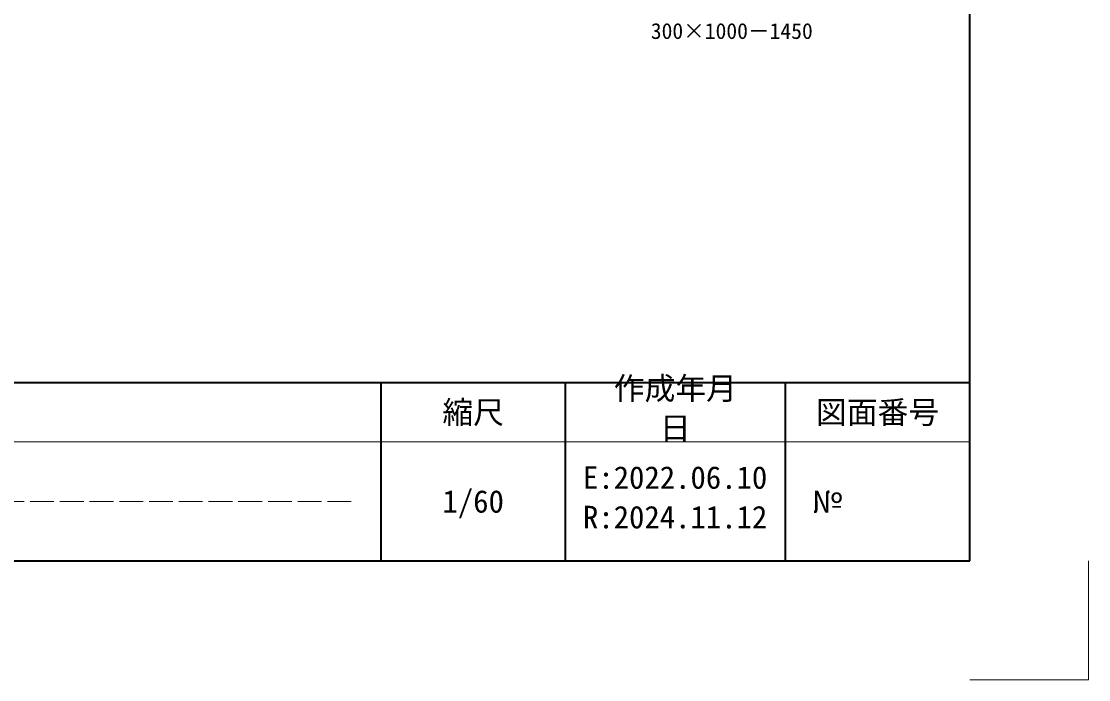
# Model space of a CAD drawing. Units: millimetres at full size; details may follow other scales. Extents: x -18734 to 51600, y -18820 to 17820.
# Drawn here: x 19815 to 25200, y -18820 to -15496 of the extents above; entities that cross this region are included whole.
import ezdxf
from ezdxf.enums import TextEntityAlignment as Align

# ---------------------------------------------------------------- set-up
doc = ezdxf.new("R2010")
doc.units = ezdxf.units.MM
doc.header["$LTSCALE"] = 20
doc.linetypes.add('DASHED', pattern=[7.5, 6, -1.5])
doc.layers.add('Defpoints_2', color=1, linetype='Continuous', lineweight=13)
doc.layers.add('図枠', color=7, linetype='Continuous', lineweight=5)
doc.layers.add('文字', color=7, linetype='Continuous')
doc.styles.add('ＭＳ ゴシック', font='')
doc.styles.add('ＭＳ 明朝', font='')
doc.styles.get('ＭＳ ゴシック').set_extended_font_data('MS Gothic')
doc.styles.get('ＭＳ 明朝').set_extended_font_data('MS Mincho')

msp = doc.modelspace()

# ---------------------------------------------------------------- linework, layer by layer
at = {"layer": 'Defpoints_2'}
for p in [(25200, -18220), (24600, -18820)]:
    msp.add_line(p, (25200, -18820), dxfattribs=at)
at = {"layer": '図枠', "lineweight": 40}
for p, q in [((24600, -18220), (24600, -1600)), ((1200, -17320), (24600, -17320)), ((21630, -18220), (21630, -17320)), ((22560, -18220), (22560, -17320)), ((23670, -18220), (23670, -17320)), ((1200, -18220), (24600, -18220))]:
    msp.add_line(p, q, dxfattribs=at)
at = {"layer": '図枠', "lineweight": 13}
msp.add_line((24600, -17620), (14775, -17620), dxfattribs=at)
at = {"layer": '図枠', "linetype": 'DASHED', "lineweight": 9}
msp.add_line((21480, -17920), (16125, -17920), dxfattribs=at)

# ---------------------------------------------------------------- texts
at = {"layer": '図枠', "style": 'ＭＳ ゴシック'}
for s, p in [('作成年月', (22804.2, -17292.3)), ('日', (23037.3, -17492.3)), ('E:2022.06.10', (22648.8, -17742.3)), ('R:2024.11.12', (22648.8, -17942.3))]:
    msp.add_text(s, height=113.9, dxfattribs=at).set_placement(p, align=Align.TOP_LEFT)
for s, p in [('縮尺', (22095, -17470)), ('図面番号', (24135, -17470)), ('1/60', (22095, -17920))]:
    msp.add_text(s, height=113.9, dxfattribs=at).set_placement(p, align=Align.MIDDLE_CENTER)
msp.add_text('№', height=113.9, dxfattribs=at).set_placement((23803.06, -17920), align=Align.MIDDLE_LEFT)
at = {"layer": '文字', "style": 'ＭＳ 明朝'}
msp.add_text('300×1000－1450', height=80.06, dxfattribs=at).set_placement((23399.52, -15544.97), align=Align.MIDDLE_CENTER)

doc.saveas('drawing.dxf')
